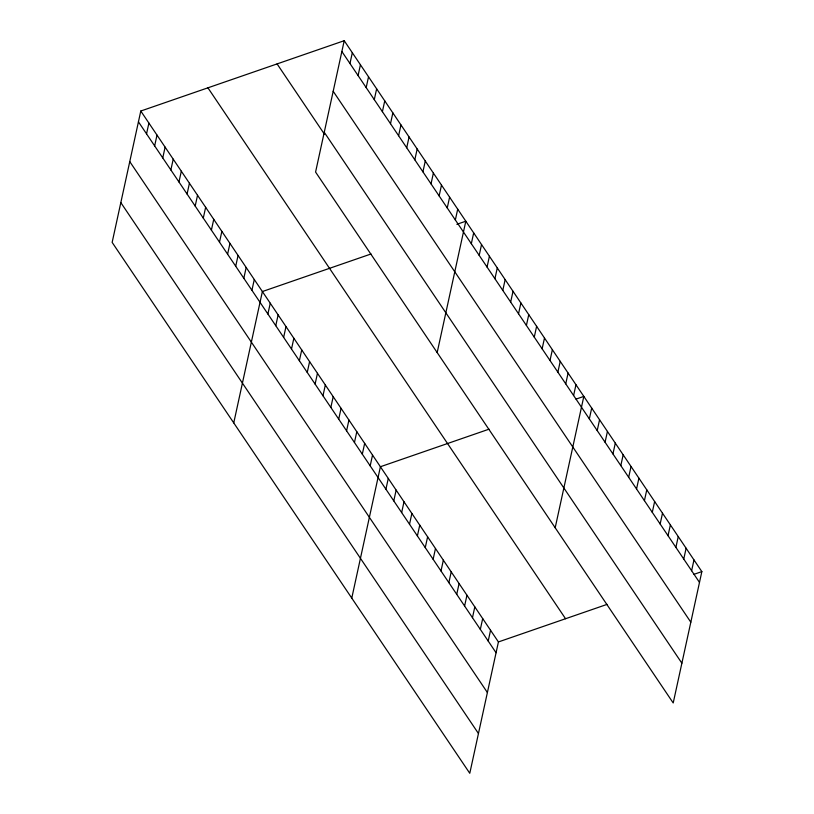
<?xml version="1.0" encoding="UTF-8"?>
<svg xmlns="http://www.w3.org/2000/svg" width="814" height="814" viewBox="0 0 814 814"><rect width="100%" height="100%" fill="white"/><g stroke="black" fill="none" stroke-linecap="round" stroke-linejoin="round"><path stroke-width="1.22" d="M140.791 111.03L112.149 242.389L469.78 773.3L498.422 641.941L140.791 111.03L344.22 40.7L701.851 571.611L673.209 702.97L315.578 172.059L344.22 40.7M146.54 133.862L148.901 123.067M154.65 145.899L157 135.093M162.759 157.926L165.11 147.131M170.859 169.963L173.219 159.168M178.968 182L181.319 171.205M187.078 194.027L189.428 183.231M195.187 206.064L197.537 195.268M203.286 218.101L205.647 207.305M211.396 230.138L213.746 219.332M219.505 242.165L221.856 231.369M227.605 254.202L229.965 243.406M235.714 266.239L238.064 255.443M243.824 278.266L246.174 267.47M251.923 290.303L254.283 279.507M233.75 422.893L262.383 291.544L371.011 253.988M267.898 314.021L270.258 303.225M275.773 325.702L278.123 314.896M283.638 337.383L285.989 326.577M349.969 63.533L352.32 52.737M291.504 349.053L293.854 338.258M358.079 75.57L360.429 64.764M299.369 360.734L301.729 349.939M366.178 87.597L368.538 76.801M307.244 372.415L309.595 361.62M374.287 99.634L376.638 88.838M315.11 384.096L317.46 373.3M382.397 111.671L384.747 100.875M322.975 395.777L325.335 384.981M390.496 123.697L392.857 112.902M330.84 407.458L333.201 396.662M398.606 135.735L400.956 124.939M338.716 419.139L341.066 408.343M406.715 147.772L409.066 136.976M346.581 430.82L348.931 420.024M414.814 159.809L417.175 149.003M354.446 442.501L356.807 431.705M422.924 171.835L425.274 161.04M362.311 454.181L364.672 443.386M431.033 183.872L433.384 173.077M370.187 465.862L372.537 455.057M439.133 195.909L441.493 185.104M351.77 598.097L380.403 466.737L489.031 429.182M385.917 489.224L388.278 478.418M447.242 207.936L449.603 197.141M393.783 500.895L396.143 490.099M455.352 219.973L457.702 209.178M401.658 512.576L404.009 501.78M437.169 352.564L465.812 221.215L456.858 224.308M409.523 524.257L411.874 513.461M471.326 243.691L473.677 232.885M417.389 535.938L419.749 525.142M479.192 255.372L481.542 244.566M425.264 547.619L427.615 536.823M487.057 267.053L489.418 256.247M433.129 559.299L435.48 548.504M494.932 278.724L497.283 267.928M440.995 570.98L443.345 560.185M502.798 290.405L505.148 279.609M448.86 582.661L451.221 571.866M510.663 302.086L513.024 291.29M456.735 594.342L459.086 583.546M518.528 313.766L520.889 302.971M464.601 606.023L466.951 595.227M526.404 325.447L528.754 314.652M472.466 617.704L474.816 606.898M534.269 337.128L536.619 326.333M480.331 629.385L482.692 618.579M542.134 348.809L544.495 338.014M488.207 641.056L490.557 630.26M549.999 360.49L552.36 349.694M557.875 372.171L560.225 361.375M565.74 383.852L568.091 373.056M573.605 395.533L575.966 384.727M555.189 527.767L583.831 396.408L575.997 399.114M589.346 418.884L591.697 408.089M597.211 430.565L599.562 419.77M605.077 442.246L607.437 431.451M612.952 453.927L615.303 443.131M620.817 465.608L623.168 454.812M628.683 477.289L631.033 466.493M636.548 488.97L638.909 478.174M644.423 500.651L646.774 489.855M652.289 512.332L654.639 501.536M660.154 524.013L662.504 513.217M668.019 535.693L670.38 524.888M675.895 547.374L678.245 536.568M683.76 559.045L686.11 548.249M691.625 570.726L693.976 559.93M498.422 641.941L607.051 604.385M694.016 574.318L701.851 571.611M341.86 51.496L699.491 582.407M333.191 91.28L690.821 622.191M324.247 132.275L681.878 663.186M277.086 63.909L324.369 134.107M207.926 87.82L565.557 618.732M138.441 121.825L496.072 652.736M129.762 161.61L487.393 692.521M120.828 202.605L478.459 733.516"/></g></svg>
